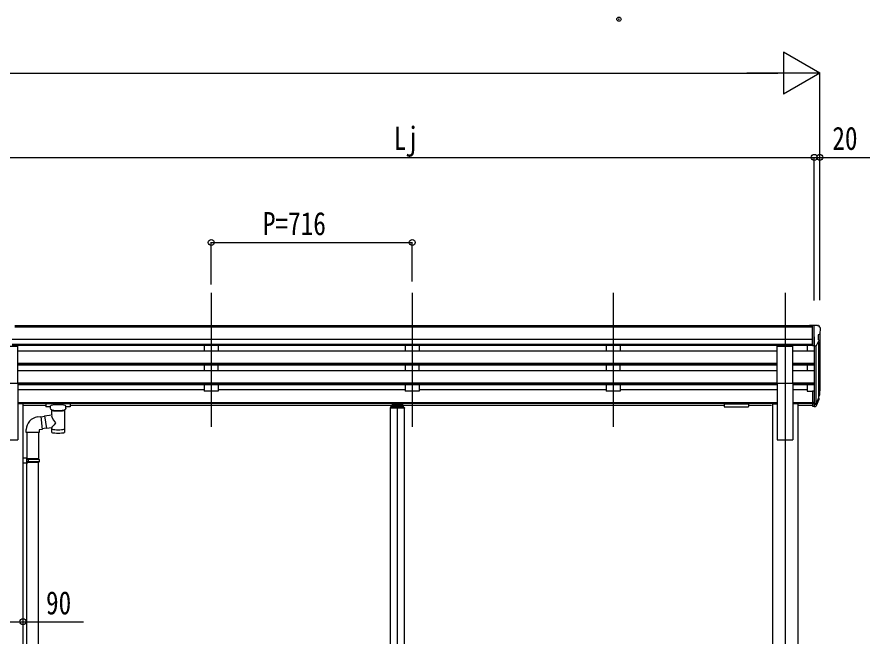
# Model space of a CAD drawing. Units: millimetres, scale not verified. Extents: x -10512 to 10512, y -7425 to 7425.
# Drawn here: x -1898 to 1140, y -2586 to -377 of the extents above; entities that cross this region are included whole.
import ezdxf
from ezdxf.enums import TextEntityAlignment as Align

# ---------------------------------------------------------------- set-up
doc = ezdxf.new("R2010")
doc.units = ezdxf.units.MM
doc.header["$LTSCALE"] = 30
doc.header["$PDMODE"] = 32
doc.header["$PDSIZE"] = 15
for name, color, linetype in [('0-3_YKK_12', 2, 'Continuous'), ('0-4_YKK_13', 4, 'Continuous'), ('0-5_YKK_A1', 4, 'Continuous'), ('0-6_YKK_D', 6, 'Continuous')]:
    doc.layers.add(name, color=color, linetype=linetype)
doc.styles.add('ＭＳ ゴシック', font='')
doc.styles.get('ＭＳ ゴシック').set_extended_font_data('MS Gothic')

msp = doc.modelspace()

# ---------------------------------------------------------------- linework, layer by layer
at = {"layer": '0-3_YKK_12'}
for p, q in [((-1206.31, -1359.32), (-1206.31, -1836.84)), ((-490.31, -1359.32), (-490.31, -1836.84)), ((225.69, -1359.32), (225.69, -1836.84)), ((-543.81, -1763.73), (-543.81, -4190.59))]:
    msp.add_line(p, q, dxfattribs=at)
msp.add_lwpolyline([(837.69, -1359.32), (837.69, -4283.72), (837.69, -4533.72)], dxfattribs=at)
at = {"layer": '0-4_YKK_13'}
for p, q in [((935.19, -1475.7), (925.19, -1475.79)), ((925.19, -1477.31), (925.19, -1475.79)), ((935.19, -1547.69), (935.19, -1475.7)), ((953.69, -1475.7), (935.19, -1475.7)), ((941.69, -1548.69), (941.69, -1475.7)), ((953.69, -1475.7), (956.02, -1475.85)), ((956.78, -1476.27), (960.85, -1482.08)), ((963.69, -1485.08), (963.69, -1485.7)), ((955.69, -1510.22), (955.69, -1526.49)), ((961.16, -1506.89), (955.84, -1509.96)), ((-1894.81, -1681.15), (-1894.81, -1549.35)), ((865.19, -1681.15), (865.19, -1549.35)), ((935.19, -1547.69), (941.69, -1547.69)), ((941.69, -1548.69), (946.9, -1548.37)), ((949.31, -1546.88), (958.32, -1531.28)), ((-1949.81, -1681.15), (-1894.81, -1681.15)), ((810.19, -1681.15), (865.19, -1681.15)), ((935.19, -1709.43), (935.19, -1763.46)), ((935.19, -1709.43), (941.69, -1709.43)), ((941.69, -1709.43), (941.69, -1764.2)), ((959.99, -1722.24), (956.72, -1729.3)), ((960.59, -1723.62), (956.72, -1731.57)), ((-1795.31, -1754.01), (-1795.31, -1764.77)), ((-1710.31, -1753.34), (-1793.31, -1753.34)), ((-1710.31, -1755.52), (-1793.31, -1755.52)), ((-1778.81, -1772.24), (-1778.81, -1761.96)), ((-1724.81, -1772.24), (-1724.81, -1761.96)), ((-1708.31, -1754.01), (-1708.31, -1764.77)), ((-1708.31, -1754.2), (-1708.31, -1755.74)), ((-563.81, -1760.69), (-562.31, -1760.69)), ((-525.31, -1754.77), (-562.31, -1754.77)), ((-562.31, -1754.77), (-562.31, -1763.2)), ((-562.31, -1757.26), (-525.31, -1757.26)), ((-559.71, -1759.69), (-559.71, -1760.17)), ((-556.26, -1761.58), (-556.26, -1761.91)), ((-554.3, -1761.25), (-554.3, -1761.59)), ((-553.81, -1760.34), (-553.81, -1763.02)), ((-553.32, -1761.25), (-553.32, -1761.59)), ((-551.36, -1761.91), (-551.36, -1761.58)), ((-547.91, -1759.69), (-547.91, -1760.17)), ((-539.71, -1759.69), (-539.71, -1760.17)), ((-536.26, -1761.58), (-536.26, -1761.91)), ((-534.3, -1761.25), (-534.3, -1761.59)), ((-533.81, -1760.34), (-533.81, -1763.02)), ((-533.32, -1761.25), (-533.32, -1761.59)), ((-531.36, -1761.91), (-531.36, -1761.58)), ((-527.91, -1759.69), (-527.91, -1760.17)), ((-525.31, -1754.77), (-525.31, -1763.2)), ((-525.31, -1760.69), (-523.81, -1760.69)), ((620.69, -1754.01), (620.69, -1764.77)), ((620.69, -1754.2), (620.69, -1755.74)), ((622.69, -1753.34), (705.69, -1753.34)), ((622.69, -1755.52), (705.69, -1755.52)), ((707.69, -1754.01), (707.69, -1764.77)), ((935.19, -1749.56), (941.69, -1749.56)), ((935.19, -1754.44), (941.69, -1754.44)), ((941.69, -1754.46), (946.82, -1754.46)), ((941.69, -1756.27), (946.53, -1756.27)), ((948.12, -1753.78), (955.88, -1738.38)), ((957.33, -1738.73), (949.13, -1754.91)), ((957.94, -1739.3), (949.13, -1762.85)), ((958.28, -1734.89), (957.94, -1739.3)), ((-1778.81, -1765.43), (-1793.31, -1765.43)), ((-1774.71, -1794.31), (-1774.71, -1776.73)), ((-1728.91, -1776.74), (-1728.89, -1857.03)), ((-1710.31, -1765.43), (-1724.81, -1765.43)), ((-569.31, -1769.22), (-569.31, -1770.72)), ((-518.31, -1770.72), (-569.31, -1770.72)), ((-519.81, -1767.72), (-567.81, -1767.72)), ((-566.31, -1763.26), (-566.31, -1767.72)), ((-563.81, -1763.2), (-563.81, -1767.72)), ((-563.81, -1763.2), (-562.31, -1763.2)), ((-563.81, -1765.09), (-523.81, -1765.09)), ((-525.31, -1763.2), (-523.81, -1763.2)), ((-523.81, -1763.2), (-523.81, -1767.72)), ((-521.31, -1767.72), (-521.31, -1763.26)), ((-518.31, -1769.22), (-518.31, -1770.72)), ((622.69, -1765.43), (705.69, -1765.43)), ((935.19, -1763.46), (941.69, -1763.46)), ((941.69, -1764.2), (946.53, -1764.2)), ((-1825.67, -1801.78), (-1813.16, -1800.22)), ((-1799.64, -1800.1), (-1812.99, -1802.17)), ((-1799.93, -1798.22), (-1774.71, -1794.31)), ((-1799.93, -1798.22), (-1792.91, -1843.48)), ((-1865.07, -1857.79), (-1865.07, -1846.87)), ((-1793.2, -1841.6), (-1809.32, -1844.1)), ((-1774.71, -1840.66), (-1792.91, -1843.48)), ((-1774.73, -1857.03), (-1774.71, -1840.4)), ((-1819.07, -1857.79), (-1865.07, -1857.79)), ((-1863.11, -1857.79), (-1863.11, -1949.09)), ((-1821.11, -1857.79), (-1821.11, -1951.65)), ((-1861.11, -1949.15), (-1877.11, -1948.68)), ((-1877.11, -1948.68), (-1877.11, -1966.62)), ((-1861.11, -1966.15), (-1877.11, -1966.62)), ((-1861.11, -1951.15), (-1863.11, -1951.15)), ((-1820.11, -1951.65), (-1863.11, -1951.65)), ((-1819.11, -1953.65), (-1863.11, -1953.65)), ((-1819.11, -1961.65), (-1863.11, -1961.65)), ((-1820.11, -1963.65), (-1863.11, -1963.65)), ((-1863.11, -2808.34), (-1863.11, -1966.21)), ((-1861.11, -1951.15), (-1861.11, -1949.15)), ((-1861.11, -1966.15), (-1861.11, -1964.15)), ((-1858.63, -1953.65), (-1858.2, -1951.65)), ((-1821.11, -2810.9), (-1821.11, -1963.65)), ((-1819.11, -1953.65), (-1820.11, -1951.65)), ((-1819.11, -1961.65), (-1820.11, -1963.65)), ((-1819.11, -1953.65), (-1819.11, -1961.65))]:
    msp.add_line(p, q, dxfattribs=at)
for points in [[(-1949.81, -1681.15), (-1949.81, -1549.35), (-1894.81, -1549.35)], [(810.19, -1681.15), (810.19, -1549.35), (865.19, -1549.35)], [(-1793.31, -1753.34), (-1793.66, -1753.35), (-1794.19, -1753.37), (-1794.64, -1753.42), (-1794.95, -1753.5), (-1795.12, -1753.6), (-1795.24, -1753.74), (-1795.3, -1753.92), (-1795.31, -1754.01)], [(-1708.31, -1754.01), (-1708.35, -1753.81), (-1708.43, -1753.67), (-1708.53, -1753.58), (-1708.63, -1753.52), (-1708.75, -1753.47), (-1709.05, -1753.41), (-1709.54, -1753.37), (-1710.08, -1753.35), (-1710.31, -1753.34)], [(-555.28, -1761.81), (-555.09, -1761.84), (-555.01, -1761.84), (-554.91, -1761.84), (-554.74, -1761.83), (-554.59, -1761.8), (-554.47, -1761.76), (-554.38, -1761.71), (-554.32, -1761.65)], [(-553.3, -1761.65), (-553.25, -1761.71), (-553.16, -1761.76), (-553.03, -1761.8), (-552.89, -1761.83), (-552.72, -1761.84), (-552.61, -1761.84), (-552.53, -1761.84), (-552.34, -1761.81)], [(-535.28, -1761.81), (-535.09, -1761.84), (-535.01, -1761.84), (-534.91, -1761.84), (-534.74, -1761.83), (-534.59, -1761.8), (-534.47, -1761.76), (-534.38, -1761.71), (-534.32, -1761.65)], [(-533.3, -1761.65), (-533.25, -1761.71), (-533.16, -1761.76), (-533.03, -1761.8), (-532.89, -1761.83), (-532.72, -1761.84), (-532.61, -1761.84), (-532.53, -1761.84), (-532.34, -1761.81)], [(620.69, -1754.01), (620.73, -1753.81), (620.81, -1753.67), (620.91, -1753.58), (621.01, -1753.52), (621.13, -1753.47), (621.42, -1753.41), (621.91, -1753.37), (622.45, -1753.35), (622.69, -1753.34)], [(705.69, -1753.34), (706.04, -1753.35), (706.57, -1753.37), (707.02, -1753.42), (707.32, -1753.5), (707.49, -1753.6), (707.61, -1753.74), (707.68, -1753.92), (707.69, -1754.01)], [(-1793.31, -1765.43), (-1793.66, -1765.43), (-1794.19, -1765.4), (-1794.64, -1765.35), (-1794.95, -1765.27), (-1795.12, -1765.17), (-1795.24, -1765.04), (-1795.3, -1764.86), (-1795.31, -1764.77)], [(-1774.71, -1776.73), (-1774.94, -1776.63), (-1776.3, -1775.9), (-1777.41, -1775.05), (-1778.17, -1774.19), (-1778.63, -1773.29), (-1778.8, -1772.4)], [(-1724.85, -1772.18), (-1724.83, -1772.54), (-1725.07, -1773.5), (-1725.59, -1774.38), (-1726.4, -1775.22), (-1727.51, -1776.02), (-1728.91, -1776.74)], [(-1708.31, -1764.77), (-1708.35, -1764.96), (-1708.43, -1765.1), (-1708.53, -1765.19), (-1708.63, -1765.25), (-1708.75, -1765.3), (-1709.05, -1765.36), (-1709.54, -1765.41), (-1710.08, -1765.43), (-1710.31, -1765.43)], [(620.69, -1764.77), (620.73, -1764.96), (620.81, -1765.1), (620.91, -1765.19), (621.01, -1765.25), (621.13, -1765.3), (621.42, -1765.36), (621.91, -1765.41), (622.45, -1765.43), (622.69, -1765.43)], [(705.69, -1765.43), (706.04, -1765.43), (706.57, -1765.4), (707.02, -1765.35), (707.32, -1765.27), (707.49, -1765.17), (707.61, -1765.04), (707.68, -1764.86), (707.69, -1764.77)], [(-1813.16, -1800.22), (-1809.15, -1846.05), (-1819.07, -1847.79), (-1819.07, -1857.79)], [(-1861.11, -1964.15), (-1863.11, -1964.15), (-1863.11, -1951.15)], [(-1858.63, -1953.65), (-1858.63, -1961.65), (-1858.2, -1963.65)]]:
    msp.add_lwpolyline(points, dxfattribs=at)
for centre, radius, start, end in [((955.96, -1476.85), 1, 35, 86.5), ((960.69, -1485.08), 3, 0, 87), ((761.69, -1485.7), 202, 355.05096, 0), ((955.99, -1510.22), 0.3, 120, 180), ((956.78, -1502.52), 6.18, 315.00103, 354.2965), ((946.72, -1545.38), 3, 273.5, 330), ((955.99, -1526.49), 0.3, 180, 265.2833), ((955.72, -1529.78), 3, 330, 85.2833), ((931.1, -1712.74), 30.41, 341.80266, 352.8448), ((932.51, -1714.5), 29.53, 342.01856, 353.49194), ((-567.81, -1769.22), 1.5, 90, 180), ((-519.81, -1769.22), 1.5, 0, 90), ((-1819.16, -1847.23), 45.91, 98.14944, 179.55845)]:
    msp.add_arc(centre, radius, start, end, dxfattribs=at)
for centre, major_axis, ratio, start_param, end_param in [((873.83, -1708.26), (-87.93, 4.42), 0.541684, 3.060334, 3.2172517), ((873.04, -1714.93), (89.06, 1.43), 0.57596, 6.1985533, 6.3701348), ((-1793.31, -1755.74), (-2, 0), 0.109601, 4.712389, 6.2831853), ((-1751.81, -1761.96), (-27, 0), 0.122176, 3.1415927, 6.2831853), ((-1710.31, -1755.74), (-2, 0), 0.109601, 3.1415927, 4.712389), ((-563.81, -1763.26), (0, 2.57), 0.97237, 6.2831853, 7.8539816), ((-553.81, -1759.69), (5.9, 0), 0.342073, 0, 3.1415927), ((-553.81, -1754.4), (8.02, 0), 0.939674, 4.4018361, 4.5279947), ((-553.81, -1754.74), (8.02, 0), 0.939674, 4.4018361, 4.5279947), ((-553.81, -1753.73), (8.02, 0), 0.939674, 4.6512338, 4.7735441), ((-553.81, -1754.4), (-8.02, 0), 0.939674, 1.7551906, 1.8813492), ((-553.81, -1754.74), (-8.02, 0), 0.939674, 1.7551906, 1.8813492), ((-533.81, -1759.69), (5.9, 0), 0.342073, 0, 3.1415927), ((-533.81, -1754.4), (8.02, 0), 0.939674, 4.4018361, 4.5279947), ((-533.81, -1754.74), (8.02, 0), 0.939674, 4.4018361, 4.5279947), ((-533.81, -1753.73), (8.02, 0), 0.939674, 4.6512338, 4.7735441), ((-533.81, -1754.4), (-8.02, 0), 0.939674, 1.7551906, 1.8813492), ((-533.81, -1754.74), (-8.02, 0), 0.939674, 1.7551906, 1.8813492), ((-523.81, -1763.26), (0, 2.57), 0.97237, 4.712389, 6.2831853), ((622.69, -1755.74), (2, 0), 0.109601, 1.5707963, 3.1415927), ((705.69, -1755.74), (2, 0), 0.109601, 0, 1.5707963), ((946.53, -1753.56), (3, 0), 0.90356, 4.712389, 5.7595865), ((946.82, -1753.1), (1.5, 0), 0.90356, 4.712389, 5.7595865), ((871.77, -1714.84), (88.05, 0), 0.90356, 5.9828017, 6.0168888), ((956.98, -1734.89), (-1.3, 0), 0.90356, 2.9359903, 4.9130961), ((871.06, -1718.7), (89.07, 0), 0.90356, 6.0316505, 6.077583), ((-1762.81, -1772.24), (-16, 0), 0.361356, 0, 0.0194874), ((-1751.8, -1777.19), (-22.92, 0.42), 0.07247, 0.0008089, 1.5716053), ((-1751.8, -1778.82), (-22.92, 0.42), 0.07247, 0.0008089, 1.5716053), ((-1751.82, -1777.19), (22.91, 0.42), 0.072511, 4.711586, 6.2823824), ((-1751.82, -1778.82), (22.91, 0.42), 0.072511, 4.711586, 6.2823824), ((946.53, -1761.49), (-3, 0), 0.90356, 1.5707963, 2.6179939), ((-1751.81, -1820.85), (22.81, -26.62), 0.234429, 3.1563334, 4.5976381), ((-1754.37, -1818.21), (-20.32, -22.25), 0.045535, 4.9756507, 6.2441899), ((-1751.81, -1844.59), (-22.91, 0), 0.122865, 6.2831853, 9.424778), ((-1751.81, -1857.03), (-22.92, 0), 0.101955, 6.2829723, 9.4248207)]:
    msp.add_ellipse(centre, major_axis=major_axis, ratio=ratio, start_param=start_param, end_param=end_param, dxfattribs=at)
for centre in [(-553.81, -1760.17), (-533.81, -1760.17)]:
    msp.add_ellipse(centre, major_axis=(5.9, 0), ratio=0.342073, dxfattribs=at)
at = {"layer": '0-5_YKK_A1'}
for p, q in [((935.19, -1477.31), (-1905.81, -1477.31)), ((935.19, -1482.53), (-1905.81, -1482.53)), ((941.69, -1516.81), (941.69, -1709.43)), ((961.69, -1506.28), (961.69, -1709.06)), ((935.19, -1526.06), (-1915.81, -1526.06)), ((935.19, -1543.91), (-1915.81, -1543.91)), ((935.19, -1547.16), (-1915.81, -1547.16)), ((-1231.31, -1547.26), (-1231.31, -1567.73)), ((-1181.31, -1547.26), (-1181.31, -1567.73)), ((-515.31, -1547.26), (-515.31, -1567.73)), ((-465.31, -1547.26), (-465.31, -1567.73)), ((200.69, -1547.26), (200.69, -1567.73)), ((250.69, -1547.26), (250.69, -1567.73)), ((916.69, -1547.16), (916.69, -1567.73)), ((947.69, -1548.21), (947.7, -1754.21)), ((956.72, -1534.05), (956.72, -1735.77)), ((810.19, -1567.73), (-1894.81, -1567.73)), ((-1181.31, -1567.73), (-1231.31, -1567.73)), ((-465.31, -1567.73), (-515.31, -1567.73)), ((250.69, -1567.73), (200.69, -1567.73)), ((941.69, -1567.73), (865.19, -1567.73)), ((810.19, -1611.1), (-1894.81, -1611.1)), ((810.19, -1612.59), (-1894.81, -1612.59)), ((810.19, -1616.91), (-1894.81, -1616.91)), ((810.19, -1637.83), (-1894.81, -1637.83)), ((-1231.31, -1616.91), (-1231.31, -1637.83)), ((-1181.31, -1637.83), (-1231.31, -1637.83)), ((-1181.31, -1637.83), (-1181.31, -1616.91)), ((-515.31, -1616.91), (-515.31, -1637.83)), ((-465.31, -1637.83), (-515.31, -1637.83)), ((-465.31, -1637.83), (-465.31, -1616.91)), ((200.69, -1616.91), (200.69, -1637.83)), ((250.69, -1637.83), (200.69, -1637.83)), ((250.69, -1637.83), (250.69, -1616.91)), ((941.69, -1611.1), (865.19, -1611.1)), ((941.69, -1612.59), (865.19, -1612.59)), ((941.69, -1616.91), (865.19, -1616.91)), ((941.69, -1637.83), (865.19, -1637.83)), ((916.69, -1616.91), (916.69, -1637.83)), ((-1894.81, -1681.15), (-1894.81, -1883.72)), ((810.19, -1681.2), (-1894.81, -1681.2)), ((810.19, -1682.7), (-1894.81, -1682.7)), ((810.19, -1687.01), (-1894.81, -1687.01)), ((-1231.31, -1687.01), (-1231.31, -1710.06)), ((-1181.31, -1687.01), (-1181.31, -1710.06)), ((-515.31, -1687.01), (-515.31, -1710.06)), ((-465.31, -1687.01), (-465.31, -1710.06)), ((200.69, -1687.01), (200.69, -1710.06)), ((250.69, -1687.01), (250.69, -1710.06)), ((865.19, -1681.15), (865.19, -1883.72)), ((941.69, -1681.2), (865.19, -1681.2)), ((941.69, -1682.7), (865.19, -1682.7)), ((941.69, -1687.01), (865.19, -1687.01)), ((916.69, -1687.01), (916.69, -1710.06)), ((-1231.31, -1705.12), (-1894.81, -1705.12)), ((-1181.31, -1710.06), (-1231.31, -1710.06)), ((-515.31, -1705.12), (-1181.31, -1705.12)), ((-465.31, -1710.06), (-515.31, -1710.06)), ((200.69, -1705.12), (-465.31, -1705.12)), ((250.69, -1710.06), (200.69, -1710.06)), ((810.19, -1705.12), (250.69, -1705.12)), ((916.69, -1705.12), (865.19, -1705.12)), ((916.69, -1710.06), (935.19, -1710.06)), ((810.19, -1752.13), (-1894.81, -1752.13)), ((810.19, -1753.53), (-1894.81, -1753.53)), ((-1877.11, -1754.72), (-1894.81, -1754.72)), ((-1877.11, -1754.72), (-1877.11, -4383.72)), ((-1795.31, -1761.22), (-1877.11, -1761.22)), ((620.69, -1761.22), (-1708.31, -1761.22)), ((789.49, -1761.22), (707.69, -1761.22)), ((792.49, -1754.72), (810.19, -1754.72)), ((792.49, -1754.72), (792.49, -4383.72)), ((935.19, -1752.13), (865.19, -1752.13)), ((935.19, -1753.53), (865.19, -1753.53)), ((882.89, -1754.72), (865.19, -1754.72)), ((882.89, -1754.72), (882.89, -4383.72)), ((935.19, -1761.22), (882.89, -1761.22)), ((-568.81, -1770.72), (-568.81, -4133.72)), ((-518.81, -1770.72), (-518.81, -4133.72))]:
    msp.add_line(p, q, dxfattribs=at)
for points in [[(-1949.81, -1681.15), (-1949.81, -1883.72), (-1894.81, -1883.72)], [(810.19, -1681.15), (810.19, -1883.72), (865.19, -1883.72)]]:
    msp.add_lwpolyline(points, dxfattribs=at)
msp.add_point((245.97, -384.99), dxfattribs=at)
at = {"layer": '0-6_YKK_D'}
for p, q in [((961.69, -577.31), (831.78, -502.31)), ((831.78, -502.31), (831.78, -652.31)), ((961.69, -1385.88), (961.69, -576.31)), ((-4656.31, -577.31), (811.69, -577.31)), ((961.69, -577.31), (701.88, -577.31)), ((961.69, -577.31), (831.78, -652.31)), ((-1922.31, -877.31), (941.69, -877.31)), ((941.69, -1386.88), (941.69, -876.31)), ((941.69, -1386.88), (941.69, -876.31)), ((961.69, -1384.88), (961.69, -876.31)), ((-1206.31, -1330.43), (-1206.31, -1179.33)), ((-1206.31, -1180.33), (-490.31, -1180.33)), ((-490.31, -1319.3), (-490.31, -1179.33))]:
    msp.add_line(p, q, dxfattribs=at)
for points in [[(941.69, -877.31), (961.69, -877.31), (1140.19, -877.31)], [(-1967.51, -2531.2), (-1877.11, -2531.2), (-1661.68, -2531.2)]]:
    msp.add_lwpolyline(points, dxfattribs=at)
for centre in [(941.69, -877.31), (941.69, -877.31), (961.69, -877.31), (-1206.31, -1180.33), (-490.31, -1180.33), (-1877.11, -2531.2)]:
    msp.add_circle(centre, 10.62, dxfattribs=at)

# ---------------------------------------------------------------- texts
at = {"layer": '0-6_YKK_D', "style": 'ＭＳ ゴシック', "width": 0.8}
for s, p in [('Lj', (-556.31, -875.31)), ('20', (1006.19, -875.31)), ('P=716', (-1022.31, -1179.03)), ('90', (-1794.98, -2529.9))]:
    msp.add_text(s, height=82.48, dxfattribs=at).set_placement(p, align=Align.BOTTOM_LEFT)

doc.saveas('drawing.dxf')
